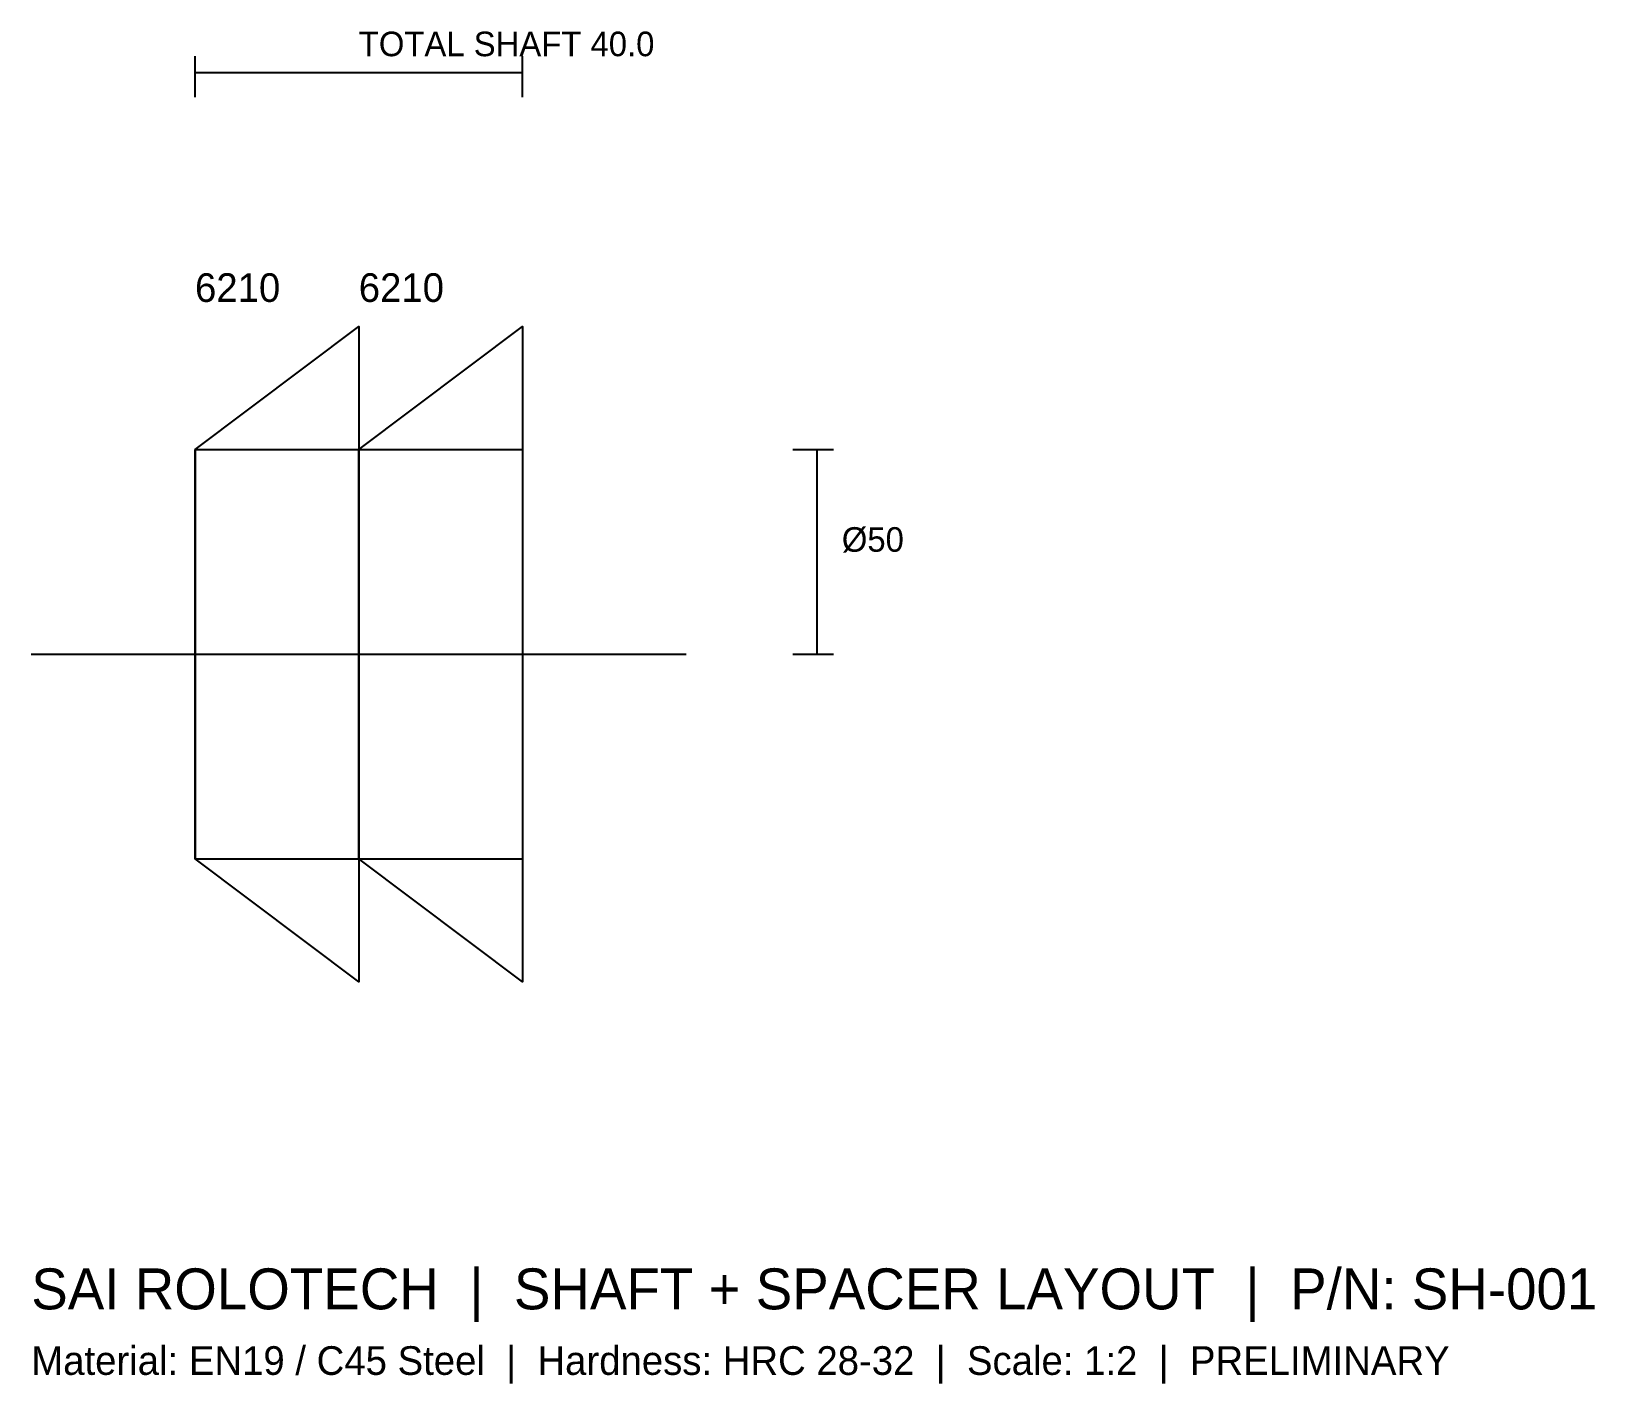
# Model space of a CAD drawing. Header units: metres. Extents: x -20 to 171, y -89 to 76.
import ezdxf

# ---------------------------------------------------------------- set-up
doc = ezdxf.new("R2010")
doc.units = ezdxf.units.M
for name, color, linetype in [('CENTRE', 1, 'Continuous'), ('DIMENSION', 2, 'Continuous'), ('NOTES', 3, 'Continuous'), ('OUTLINE', 7, 'Continuous'), ('TITLE', 4, 'Continuous')]:
    doc.layers.add(name, color=color, linetype=linetype)

msp = doc.modelspace()

# ---------------------------------------------------------------- linework, layer by layer
at = {"layer": 'CENTRE'}
msp.add_line((-20, 0), (60, 0), dxfattribs=at)
at = {"layer": 'DIMENSION', "color": 2}
for p, q in [((0, 68), (0, 73)), ((40, 68), (40, 73)), ((0, 71), (40, 71)), ((73, 25), (78, 25)), ((76, 0), (76, 25)), ((73, 0), (78, 0))]:
    msp.add_line(p, q, dxfattribs=at)
at = {"layer": 'OUTLINE'}
for p, q in [((0, 25), (40, 25)), ((0, 25), (0, -25)), ((40, 25), (40, -25)), ((0, -25), (40, -25))]:
    msp.add_line(p, q, dxfattribs=at)
for points in [[(0, 25), (20, 40), (20, -40), (0, -25)], [(20, 25), (40, 40), (40, -40), (20, -25)]]:
    msp.add_lwpolyline(points, close=True, dxfattribs=at)

# ---------------------------------------------------------------- texts
at = {"layer": 'DIMENSION'}
for s, p in [('TOTAL SHAFT 40.0', (20, 73)), ('Ø50', (79, 12.5))]:
    msp.add_text(s, height=3, dxfattribs=at).set_placement(p)
at = {"layer": 'NOTES'}
for s, p in [('6210', (0, 43)), ('6210', (20, 43)), ('Material: EN19 / C45 Steel  |  Hardness: HRC 28-32  |  Scale: 1:2  |  PRELIMINARY', (-20, -88))]:
    msp.add_text(s, height=3.5, dxfattribs=at).set_placement(p)
at = {"layer": 'TITLE'}
msp.add_text('SAI ROLOTECH  |  SHAFT + SPACER LAYOUT  |  P/N: SH-001', height=5, dxfattribs=at).set_placement((-20, -80))

doc.saveas('drawing.dxf')
